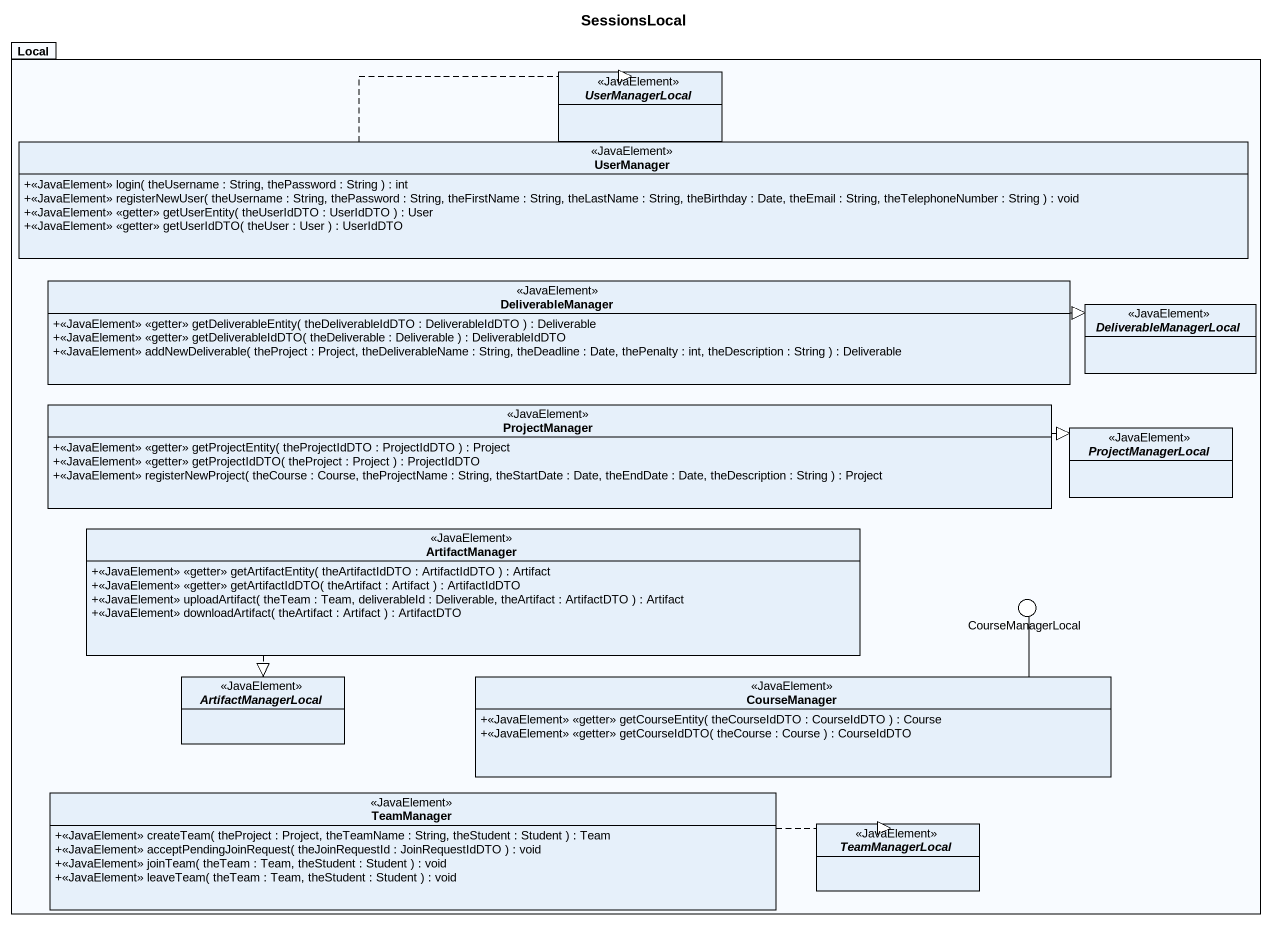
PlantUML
@startuml
title SessionsLocal
allowmixing
hide circle
hide empty members
skinparam classAttributeIconSize 0
package Local {
  interface UserManagerLocal <<JavaElement>>
  class UserManager <<JavaElement>> {
    +<<JavaElement>> login( theUsername : String, thePassword : String ) : int
    +<<JavaElement>> registerNewUser( theUsername : String, thePassword : String, theFirstName : String, theLastName : String, theBirthday : Date, theEmail : String, theTelephoneNumber : String ) : void
    +<<JavaElement>> <<getter>> getUserEntity( theUserIdDTO : UserIdDTO ) : User
    +<<JavaElement>> <<getter>> getUserIdDTO( theUser : User ) : UserIdDTO
  }
  class DeliverableManager <<JavaElement>> {
    +<<JavaElement>> <<getter>> getDeliverableEntity( theDeliverableIdDTO : DeliverableIdDTO ) : Deliverable
    +<<JavaElement>> <<getter>> getDeliverableIdDTO( theDeliverable : Deliverable ) : DeliverableIdDTO
    +<<JavaElement>> addNewDeliverable( theProject : Project, theDeliverableName : String, theDeadline : Date, thePenalty : int, theDescription : String ) : Deliverable
  }
  interface DeliverableManagerLocal <<JavaElement>>
  class ProjectManager <<JavaElement>> {
    +<<JavaElement>> <<getter>> getProjectEntity( theProjectIdDTO : ProjectIdDTO ) : Project
    +<<JavaElement>> <<getter>> getProjectIdDTO( theProject : Project ) : ProjectIdDTO
    +<<JavaElement>> registerNewProject( theCourse : Course, theProjectName : String, theStartDate : Date, theEndDate : Date, theDescription : String ) : Project
  }
  interface ProjectManagerLocal <<JavaElement>>
  class ArtifactManager <<JavaElement>> {
    +<<JavaElement>> <<getter>> getArtifactEntity( theArtifactIdDTO : ArtifactIdDTO ) : Artifact
    +<<JavaElement>> <<getter>> getArtifactIdDTO( theArtifact : Artifact ) : ArtifactIdDTO
    +<<JavaElement>> uploadArtifact( theTeam : Team, deliverableId : Deliverable, theArtifact : ArtifactDTO ) : Artifact
    +<<JavaElement>> downloadArtifact( theArtifact : Artifact ) : ArtifactDTO
  }
  interface ArtifactManagerLocal <<JavaElement>>
  class CourseManager <<JavaElement>> {
    +<<JavaElement>> <<getter>> getCourseEntity( theCourseIdDTO : CourseIdDTO ) : Course
    +<<JavaElement>> <<getter>> getCourseIdDTO( theCourse : Course ) : CourseIdDTO
  }
  class TeamManager <<JavaElement>> {
    +<<JavaElement>> createTeam( theProject : Project, theTeamName : String, theStudent : Student ) : Team
    +<<JavaElement>> acceptPendingJoinRequest( theJoinRequestId : JoinRequestIdDTO ) : void
    +<<JavaElement>> joinTeam( theTeam : Team, theStudent : Student ) : void
    +<<JavaElement>> leaveTeam( theTeam : Team, theStudent : Student ) : void
  }
  interface TeamManagerLocal <<JavaElement>>
}
() CourseManagerLocal
Local -right- CourseManagerLocal
UserManager .up.|> UserManagerLocal
DeliverableManager .right.|> DeliverableManagerLocal
ProjectManager .right.|> ProjectManagerLocal
ArtifactManager .left.|> ArtifactManagerLocal
CourseManager -right- CourseManagerLocal
TeamManager .right.|> TeamManagerLocal
@enduml
